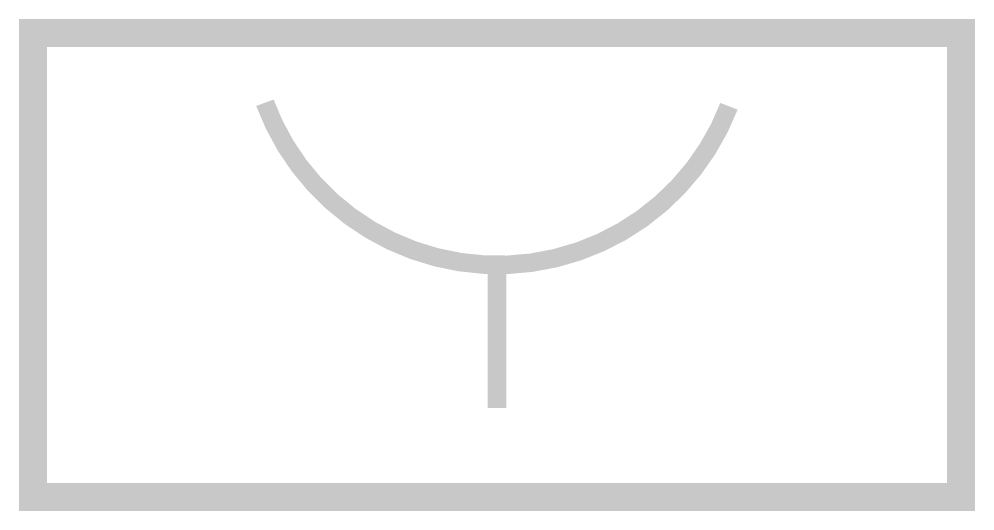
# Model space of a CAD drawing. Extents: x 8565217.75 to 8565227.54, y -793804.44 to -793799.41.
import ezdxf

# ---------------------------------------------------------------- set-up
doc = ezdxf.new("R2010")
doc.units = 0
doc.header["$LTSCALE"] = 1000
doc.header["$MEASUREMENT"] = 0
doc.layers.add('TJ(电气专业D)', color=142, linetype='Continuous')

# ---------------------------------------------------------------- blocks, each defined once
blk = doc.blocks.new('DQTJ-插座箱')
at = {"layer": 'TJ(电气专业D)', "linetype": 'Continuous', "const_width": 0.285}
blk.add_lwpolyline([(-4.75, -1.4992), (4.75, -1.4992), (4.75, 3.2508), (-4.75, 3.2508)], close=True, dxfattribs=at)
at = {"layer": 'TJ(电气专业D)', "linetype": 'Continuous', "const_width": 0.19}
blk.add_lwpolyline([(2.375, 2.5009, -0.691708), (-2.3761, 2.5372, 0.697379)], format="xyb", dxfattribs=at)
blk.add_lwpolyline([(0, 0.8758), (0, -0.5889)], dxfattribs=at)

msp = doc.modelspace()

# ---------------------------------------------------------------- block references
at = {"layer": 'TJ(电气专业D)'}
msp.add_blockref('DQTJ-插座箱', (8565222.6444, -793802.8026), dxfattribs=at)

doc.saveas('drawing.dxf')
